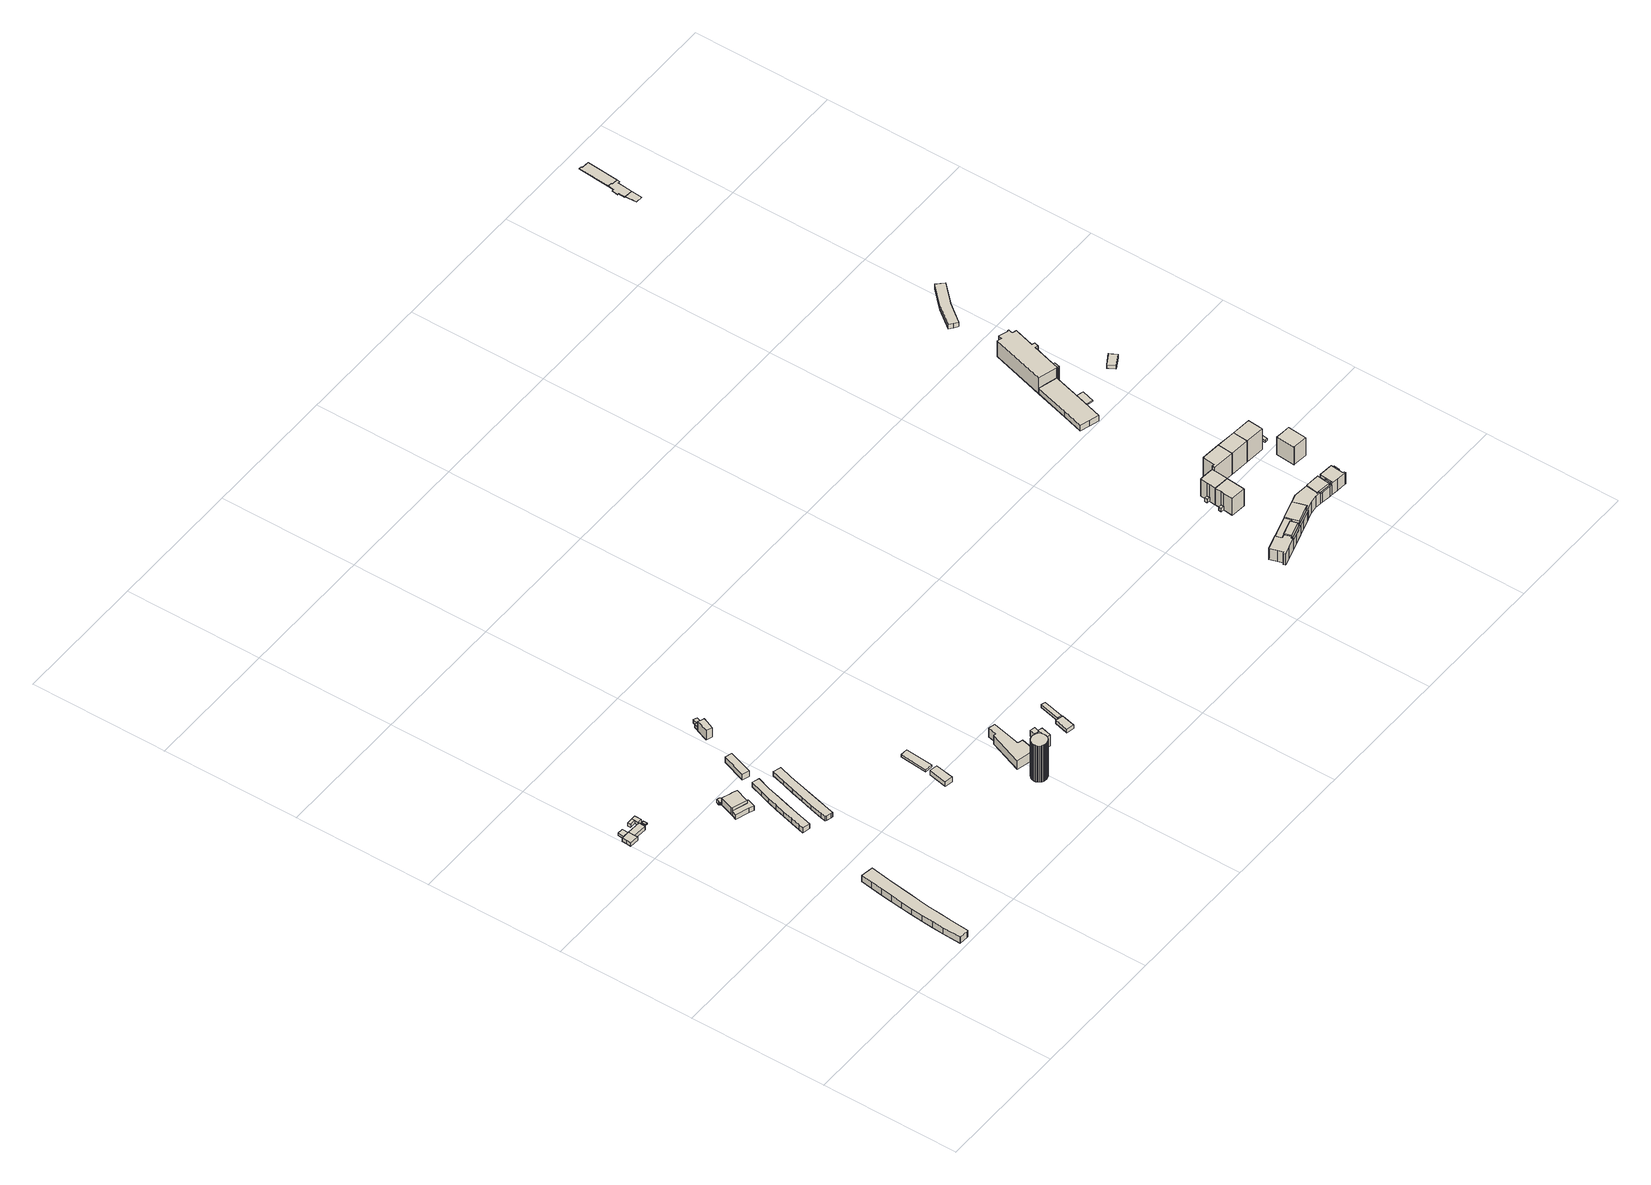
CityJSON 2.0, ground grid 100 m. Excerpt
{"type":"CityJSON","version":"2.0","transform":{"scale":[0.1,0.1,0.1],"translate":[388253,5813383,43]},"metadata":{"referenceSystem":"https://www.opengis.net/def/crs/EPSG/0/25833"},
"CityObjects":{
"building1":{"type":"Building","attributes":{"Gemeindeschluessel":"11000007","BezugspunktDach":"2200","function":"51009_1610","measuredHeight":5.39,"storeysAboveGround":0},"address":[{"country":"Germany","locality":"Berlin"}],"geometry":[{"type":"Solid","lod":"1","boundaries":[[[[0,1,2,3,4,5,6,7,8,9,10,11,12,13,14,15,16,17,18,19,20]],[[21,22,23,24,25,26,27,28,29,30,31,32,33,34,35,36,37,38,39,40,41]],[[21,41,20,19]],[[22,21,19,18]],[[23,22,18,17]],[[24,23,17,16]],[[25,24,16,15]],[[26,25,15,14]],[[27,26,14,13]],[[28,27,13,12]],[[29,28,12,11]],[[30,29,11,10]],[[31,30,10,9]],[[32,31,9,8]],[[33,32,8,7]],[[34,33,7,6]],[[35,34,6,5]],[[36,35,5,4]],[[37,36,4,3]],[[38,37,3,2]],[[39,38,2,1]],[[40,39,1,0]],[[41,40,0,20]]]]}]},
"building2":{"type":"Building","attributes":{"Gemeindeschluessel":"11000007","function":"31001_2081"},"address":[{"country":"Germany","locality":"Berlin","thoroughfareNumber":"26","thoroughfareName":"Priesterweg"}],"children":["building2-1","building2-2","building2-3"]},
"building2-1":{"type":"BuildingPart","attributes":{"BezugspunktDach":"2200","measuredHeight":3.33,"storeysAboveGround":1},"parents":["building2"],"geometry":[{"type":"MultiSurface","lod":"1","boundaries":[[[42,43,44,45,46,47,48,49,50]],[[51,52,53,54,55,56,57,58,59]],[[51,59,50,49]],[[52,51,49,48]],[[53,52,48,47]],[[54,53,47,46]],[[55,54,46,45],[60,61,62,54]],[[58,57,43,42]],[[59,58,42,50]],[[61,60,54,62]],[[56,55,45,44]],[[57,56,63,44,43]]]}]},
"building2-2":{"type":"BuildingPart","attributes":{"BezugspunktDach":"2200","measuredHeight":3.01,"storeysAboveGround":1},"parents":["building2"],"geometry":[{"type":"MultiSurface","lod":"1","boundaries":[[[64,65,66,67]],[[55,68,69,57]],[[55,57,67,66],[45,44,43,57,56,55]],[[68,55,66,65]],[[69,68,65,64]],[[57,69,64,67]],[[45,55,56,44]],[[56,57,43,44,63]]]}]},
"building2-3":{"type":"BuildingPart","attributes":{"BezugspunktDach":"2200","measuredHeight":2.1,"storeysAboveGround":1},"parents":["building2"],"geometry":[{"type":"Solid","lod":"1","boundaries":[[[[61,70,71,62]],[[72,73,60,54]],[[72,54,62,71]],[[73,72,71,70]],[[60,73,70,61]],[[60,61,62,54]]]]}]},
"building3":{"type":"Building","attributes":{"Gemeindeschluessel":"11000007","BezugspunktDach":"2200","function":"31001_2723","measuredHeight":2.55,"storeysAboveGround":1},"address":[{"country":"Germany","locality":"Berlin","thoroughfareNumber":"26 (1)","thoroughfareName":"Priesterweg"}],"geometry":[{"type":"Solid","lod":"1","boundaries":[[[[74,75,76,77]],[[78,79,80,81]],[[78,81,77,76]],[[79,78,76,75]],[[80,79,75,74]],[[81,80,74,77]]]]}]},
"building4":{"type":"Building","attributes":{"Gemeindeschluessel":"11000007","BezugspunktDach":"2200","function":"31001_2520","measuredHeight":1.07,"storeysAboveGround":1},"address":[{"country":"Germany","locality":"Berlin","thoroughfareNumber":"26 (3)","thoroughfareName":"Priesterweg"}],"geometry":[{"type":"Solid","lod":"1","boundaries":[[[[82,83,84,85]],[[86,87,88,89]],[[86,89,85,84]],[[87,86,84,83]],[[88,87,83,82]],[[89,88,82,85]]]]}]},
"building5":{"type":"Building","attributes":{"Gemeindeschluessel":"11000007","BezugspunktDach":"2200","function":"31001_2612","measuredHeight":2.53,"storeysAboveGround":1},"address":[{"country":"Germany","locality":"Berlin","thoroughfareNumber":"26 (2)","thoroughfareName":"Priesterweg"}],"geometry":[{"type":"Solid","lod":"1","boundaries":[[[[90,91,75,74,92]],[[80,79,93,94,95]],[[80,95,92,74]],[[79,80,74,75]],[[93,79,75,91]],[[94,93,91,90]],[[95,94,90,92]]]]}]},
"building6":{"type":"Building","attributes":{"name":"S-Bf.Priesterweg","Gemeindeschluessel":"11000007","function":"31001_3091"},"address":[{"country":"Germany","locality":"Berlin","thoroughfareNumber":"100","thoroughfareName":"S-Bhf. Priesterweg"}],"children":["building6-1","building6-2","building6-3"]},
"building6-1":{"type":"BuildingPart","attributes":{"BezugspunktDach":"2200","measuredHeight":6.94,"storeysAboveGround":2},"parents":["building6"],"geometry":[{"type":"MultiSurface","lod":"1","boundaries":[[[96,97,98,99,100,101,102,103,104,105,106,107]],[[108,109,110,111,112,113,114,115,116,117,118,119]],[[108,119,107,106]],[[109,108,106,105]],[[110,109,105,104]],[[111,120,121,104,103]],[[112,111,103,102]],[[113,112,102,101]],[[114,113,101,100]],[[115,114,100,99]],[[116,115,99,98]],[[122,123,98,97]],[[118,124,122,117,97,96]],[[125,126,124,127,96,107]],[[110,128,121,120,111]],[[117,116,123,122]],[[117,122,124,118]],[[119,118,127,124,126,125]]]}]},
"building6-2":{"type":"BuildingPart","attributes":{"BezugspunktDach":"2200","measuredHeight":2.76,"storeysAboveGround":2},"parents":["building6"],"geometry":[{"type":"Solid","lod":"1","boundaries":[[[[129,130,131,121,120,132,133,134,135,136,137,138]],[[139,140,141,142,143,144,111,110,145,146,147,148]],[[139,148,138,137]],[[140,139,137,136]],[[141,140,136,135]],[[142,141,135,134]],[[143,142,134,133]],[[144,143,133,132]],[[111,144,132,120]],[[145,110,121,131]],[[146,145,131,130]],[[147,146,130,129]],[[148,147,129,138]],[[110,111,120,121]]]]}]},
"building6-3":{"type":"BuildingPart","attributes":{"BezugspunktDach":"2200","measuredHeight":3.84,"storeysAboveGround":2},"parents":["building6"],"geometry":[{"type":"MultiSurface","lod":"1","boundaries":[[[149,150,151,123,124,126,152]],[[119,118,116,153,154,155,156]],[[119,156,152,126]],[[118,119,118,124]],[[116,118,117,116,123]],[[153,116,123,151]],[[154,153,151,150]],[[155,154,150,149]],[[156,155,149,152]],[[157,126,124,118,119]],[[123,116,117,122]],[[124,122,117,118]]]}]},
"building7":{"type":"Building","attributes":{"Gemeindeschluessel":"11000007","BezugspunktDach":"2200","function":"31001_3095","measuredHeight":4.2,"storeysAboveGround":1},"address":[{"country":"Germany","locality":"Berlin","thoroughfareNumber":"100 (3)","thoroughfareName":"S-Bhf. Priesterweg"}],"geometry":[{"type":"Solid","lod":"1","boundaries":[[[[158,159,160,161,162,163,164,165,166,167,168,169,170,171]],[[172,173,174,175,176,177,178,179,180,181,182,183,184,185]],[[172,185,171,170]],[[173,172,170,169]],[[174,173,169,168]],[[175,174,168,167]],[[176,175,167,166]],[[177,176,166,165]],[[178,177,165,164]],[[179,178,164,163]],[[180,179,163,162]],[[181,180,162,161]],[[182,181,161,160]],[[183,182,160,159]],[[184,183,159,158]],[[185,184,158,171]]]]}]},
"building8":{"type":"Building","attributes":{"Gemeindeschluessel":"11000007","BezugspunktDach":"2200","function":"31001_3095","measuredHeight":4.29,"storeysAboveGround":1},"address":[{"country":"Germany","locality":"Berlin","thoroughfareNumber":"100 (4)","thoroughfareName":"S-Bhf. Priesterweg"}],"geometry":[{"type":"Solid","lod":"1","boundaries":[[[[186,187,188,189,190,191,192,193,194,195,196,197,198,199,200,201,202,203]],[[204,205,206,207,208,209,210,211,212,213,214,215,216,217,218,219,220,221]],[[204,221,203,202]],[[205,204,202,201]],[[206,205,201,200]],[[207,206,200,199]],[[208,207,199,198]],[[209,208,198,197]],[[210,209,197,196]],[[211,210,196,195]],[[212,211,195,194]],[[213,212,194,193]],[[214,213,193,192]],[[215,214,192,191]],[[216,215,191,190]],[[217,216,190,189]],[[218,217,189,188]],[[219,218,188,187]],[[220,219,187,186]],[[221,220,186,203]]]]}]},
"building9":{"type":"Building","attributes":{"Gemeindeschluessel":"11000007","BezugspunktDach":"2200","function":"31001_2420","measuredHeight":4.66,"storeysAboveGround":1},"address":[{"country":"Germany","locality":"Berlin","thoroughfareNumber":"100 (2)","thoroughfareName":"S-Bhf. Priesterweg"}],"geometry":[{"type":"Solid","lod":"1","boundaries":[[[[222,223,224,225]],[[226,227,228,229]],[[226,229,225,224]],[[227,226,224,223]],[[228,227,223,222]],[[229,228,222,225]]]]}]},
"building10":{"type":"Building","attributes":{"name":"Stellwerk Pr","Gemeindeschluessel":"11000007","function":"31001_2423"},"address":[{"country":"Germany","locality":"Berlin","thoroughfareNumber":"100 (1)","thoroughfareName":"S-Bhf. Priesterweg"}],"children":["building10-1","building10-2"]},
"building10-1":{"type":"BuildingPart","attributes":{"BezugspunktDach":"2200","measuredHeight":9.11,"storeysAboveGround":2},"parents":["building10"],"geometry":[{"type":"MultiSurface","lod":"1","boundaries":[[[230,231,232,233,234,235]],[[236,237,238,239,240,241]],[[236,241,235,234]],[[237,236,234,233]],[[238,242,243,244,233,232]],[[239,238,232,231]],[[240,239,231,230]],[[241,240,230,235]],[[237,244,243,242,238]]]}]},
"building10-2":{"type":"BuildingPart","attributes":{"BezugspunktDach":"2200","measuredHeight":3.09,"storeysAboveGround":2},"parents":["building10"],"geometry":[{"type":"Solid","lod":"1","boundaries":[[[[242,245,246,247,248,243]],[[249,250,251,252,253,254]],[[249,254,243,248]],[[250,249,248,247]],[[251,250,247,246]],[[252,251,246,245]],[[253,252,245,242]],[[254,253,242,238,237,243]],[[243,237,238,242]]]]}]},
"building11":{"type":"Building","attributes":{"Gemeindeschluessel":"11000007","BezugspunktDach":"2200","function":"31001_2143","measuredHeight":4,"storeysAboveGround":1},"address":[{"country":"Germany","locality":"Berlin","thoroughfareNumber":"47 (10)","thoroughfareName":"Prellerweg"}],"geometry":[{"type":"Solid","lod":"1","boundaries":[[[[255,256,257,258]],[[259,260,261,262]],[[259,262,258,257]],[[260,259,257,256]],[[261,260,256,255]],[[262,261,255,258]]]]}]},
"building12":{"type":"Building","attributes":{"name":"Stellwerk Tst (Ruine)","Gemeindeschluessel":"11000007","BezugspunktDach":"2200","function":"31001_2423","measuredHeight":3.1,"storeysAboveGround":1},"address":[{"country":"Germany","locality":"Berlin","thoroughfareNumber":"47 (9)","thoroughfareName":"Prellerweg"}],"geometry":[{"type":"Solid","lod":"1","boundaries":[[[[263,264,265,266]],[[267,268,269,270]],[[267,270,266,265]],[[268,267,265,264]],[[269,268,264,263]],[[270,269,263,266]]]]}]},
"building13":{"type":"Building","attributes":{"Gemeindeschluessel":"11000007","BezugspunktDach":"2200","function":"51001_1001","measuredHeight":31.62,"storeysAboveGround":0},"address":[{"country":"Germany","locality":"Berlin"}],"geometry":[{"type":"Solid","lod":"1","boundaries":[[[[271,272,273,274,275,276,277,278,279,280,281,282,283,284,285,286,287,288,289,290,291,292,293,294,295,296,297,298,299,300,301,302,303,304,305,306,307,308,309,310,311,312]],[[313,314,315,316,317,318,319,320,321,322,323,324,325,326,327,328,329,330,331,332,333,334,335,336,337,338,339,340,341,342,343,344,345,346,347,348,349,350,351,352,353,354]],[[313,354,312,311]],[[314,313,311,310]],[[315,314,310,309]],[[316,315,309,308]],[[317,316,308,307]],[[318,317,307,306]],[[319,318,306,305]],[[320,319,305,304]],[[321,320,304,303]],[[322,321,303,302]],[[323,322,302,301]],[[324,323,301,300]],[[325,324,300,299]],[[326,325,299,298]],[[327,326,298,297]],[[328,327,297,296]],[[329,328,296,295]],[[330,329,295,294]],[[331,330,294,293]],[[332,331,293,292]],[[333,332,292,291]],[[334,333,291,290]],[[335,334,290,289]],[[336,335,289,288]],[[337,336,288,287]],[[338,337,287,286]],[[339,338,286,285]],[[340,339,285,284]],[[341,340,284,283]],[[342,341,283,282]],[[343,342,282,281]],[[344,343,281,280]],[[345,344,280,279]],[[346,345,279,278]],[[347,346,278,277]],[[348,347,277,276]],[[349,348,276,275]],[[350,349,275,274]],[[351,350,274,273]],[[352,351,273,272]],[[353,352,272,271]],[[354,353,271,312]]]]}]},
"building14":{"type":"Building","attributes":{"Gemeindeschluessel":"11000007","BezugspunktDach":"2200","function":"31001_2060","measuredHeight":7.66,"storeysAboveGround":1},"address":[{"country":"Germany","locality":"Berlin","thoroughfareNumber":"47 (1)","thoroughfareName":"Prellerweg"}],"geometry":[{"type":"Solid","lod":"1","boundaries":[[[[355,356,357,358,359,360,361,362]],[[363,364,365,366,367,368,369,370]],[[363,370,362,361]],[[364,363,361,360]],[[365,364,360,359]],[[366,365,359,358]],[[367,366,358,357]],[[368,367,357,356]],[[369,368,356,355]],[[370,369,355,362]]]]}]},
"building15":{"type":"Building","attributes":{"Gemeindeschluessel":"11000007","BezugspunktDach":"2200","function":"31001_2143","measuredHeight":9.65,"storeysAboveGround":1},"address":[{"country":"Germany","locality":"Berlin","thoroughfareNumber":"47 (7)","thoroughfareName":"Prellerweg"}],"geometry":[{"type":"Solid","lod":"1","boundaries":[[[[371,372,373,374]],[[375,376,377,378]],[[375,378,374,373]],[[376,375,373,372]],[[377,376,372,371]],[[378,377,371,374]]]]}]},
"building16":{"type":"Building","attributes":{"Gemeindeschluessel":"11000007","BezugspunktDach":"2200","function":"31001_2143","measuredHeight":5.62,"storeysAboveGround":1},"address":[{"country":"Germany","locality":"Berlin","thoroughfareNumber":"47 (8)","thoroughfareName":"Prellerweg"}],"geometry":[{"type":"Solid","lod":"1","boundaries":[[[[379,380,381,382,383,384]],[[385,386,387,388,389,390]],[[385,390,384,383]],[[386,385,383,382]],[[387,386,382,381]],[[388,387,381,380]],[[389,388,380,379]],[[390,389,379,384]]]]}]},
"building17":{"type":"Building","attributes":{"Gemeindeschluessel":"11000007","BezugspunktDach":"2200","function":"31001_2143","measuredHeight":2.93,"storeysAboveGround":1},"address":[{"country":"Germany","locality":"Berlin","thoroughfareNumber":"47 (5)","thoroughfareName":"Prellerweg"}],"geometry":[{"type":"Solid","lod":"1","boundaries":[[[[391,392,393,394]],[[395,396,397,398]],[[395,398,394,393]],[[396,395,393,392]],[[397,396,392,391]],[[398,397,391,394]]]]}]},
"building18":{"type":"Building","attributes":{"Gemeindeschluessel":"11000007","BezugspunktDach":"2200","function":"31001_2143","measuredHeight":2.64,"storeysAboveGround":1},"address":[{"country":"Germany","locality":"Berlin","thoroughfareNumber":"47 (6)","thoroughfareName":"Prellerweg"}],"geometry":[{"type":"Solid","lod":"1","boundaries":[[[[399,400,401,402]],[[403,404,405,406]],[[403,406,402,401]],[[404,403,401,400]],[[405,404,400,399]],[[406,405,399,402]]]]}]},
"building19":{"type":"Building","attributes":{"Gemeindeschluessel":"11000007","BezugspunktDach":"2200","function":"31001_1010","measuredHeight":12.1,"storeysAboveGround":2},"address":[{"country":"Germany","locality":"Berlin","thoroughfareNumber":"63","thoroughfareName":"Eythstraße"}],"geometry":[{"type":"Solid","lod":"1","boundaries":[[[[407,408,409,410,411,412,413,414,415,416,417,418,419]],[[420,421,422,423,424,425,426,427,428,429,430,431,432]],[[420,432,419,418]],[[421,420,418,417]],[[422,421,417,416]],[[423,422,416,415]],[[424,423,415,414]],[[425,424,414,413]],[[426,425,413,412]],[[427,426,412,411]],[[428,427,411,410]],[[429,428,410,409]],[[430,429,409,408]],[[431,430,408,407]],[[432,431,407,419]]]]}]},
"building20":{"type":"Building","attributes":{"Gemeindeschluessel":"11000007","function":"31001_1010"},"address":[{"country":"Germany","locality":"Berlin","thoroughfareNumber":"61","thoroughfareName":"Eythstraße"}],"children":["building20-1","building20-2","building20-3"]},
"building20-1":{"type":"BuildingPart","attributes":{"BezugspunktDach":"2200","measuredHeight":11.55,"storeysAboveGround":2},"parents":["building20"],"geometry":[{"type":"MultiSurface","lod":"1","boundaries":[[[433,434,435,436,437,438]],[[439,440,441,442,443,444]],[[439,444,438,437]],[[440,439,437,436]],[[441,440,436,435]],[[443,442,434,433]],[[444,443,433,438]],[[442,441,445,435,434,446]]]}]},
"building20-2":{"type":"BuildingPart","attributes":{"BezugspunktDach":"2200","measuredHeight":12.18,"storeysAboveGround":2},"parents":["building20"],"geometry":[{"type":"MultiSurface","lod":"1","boundaries":[[[447,448,449,450,451,452]],[[441,453,454,455,456,442]],[[435,434,452,451]],[[453,441,451,450]],[[454,453,450,449]],[[455,457,458,449,448]],[[456,455,448,447]],[[442,456,447,452]],[[441,442,434,435]],[[454,458,457,455]]]}]},
"building20-3":{"type":"BuildingPart","attributes":{"BezugspunktDach":"2200","measuredHeight":7.84,"storeysAboveGround":2},"parents":["building20"],"geometry":[{"type":"Solid","lod":"1","boundaries":[[[[459,460,461,462,458,457,463]],[[455,454,464,465,466,467,468]],[[455,468,463,457]],[[464,454,458,462]],[[465,464,462,461]],[[466,465,461,460]],[[467,466,460,459]],[[468,467,459,463]],[[455,457,458,454]]]]}]},
"building21":{"type":"Building","attributes":{"Gemeindeschluessel":"11000007","function":"31001_1010"},"address":[{"country":"Germany","locality":"Berlin","thoroughfareNumber":"59","thoroughfareName":"Eythstraße"}],"children":["building21-1","building21-2","building21-3"]},
"building21-1":{"type":"BuildingPart","attributes":{"BezugspunktDach":"2200","measuredHeight":12.31,"storeysAboveGround":2},"parents":["building21"],"geometry":[{"type":"MultiSurface","lod":"1","boundaries":[[[469,470,471,472,473,474,475,476]],[[477,478,479,480,481,482,440,439]],[[477,439,476,475]],[[478,477,475,474]],[[479,478,474,473]],[[480,479,473,472]],[[481,483,484,472,471]],[[485,486,481,487,481,471,470]],[[440,488,485,482,470,469]],[[439,440,469,476]],[[480,484,483,481]],[[482,487,481,486,485]],[[482,485,488,440]]]}]},
"building21-2":{"type":"BuildingPart","attributes":{"BezugspunktDach":"2200","measuredHeight":7.72,"storeysAboveGround":2},"parents":["building21"],"geometry":[{"type":"MultiSurface","lod":"1","boundaries":[[[489,490,486,488,491]],[[440,481,464,454,441]],[[440,441,491,488]],[[492,483,486,490]],[[454,464,490,489]],[[441,454,489,491]],[[481,482,485,486]],[[488,485,482,440]],[[464,481,483,492]]]}]},
"building21-3":{"type":"BuildingPart","attributes":{"BezugspunktDach":"2200","measuredHeight":7.64,"storeysAboveGround":2},"parents":["building21"],"geometry":[{"type":"MultiSurface","lod":"1","boundaries":[[[493,494,495,496,484,483,492]],[[481,480,497,498,499,465,464]],[[481,464,492,464,481,483]],[[497,480,484,496]],[[498,497,496,495]],[[499,498,495,494]],[[465,499,494,493]],[[464,465,493,492]],[[481,500,483,484,480]]]}]},
"building22":{"type":"Building","attributes":{"Gemeindeschluessel":"11000007","function":"31001_1010"},"address":[{"country":"Germany","locality":"Berlin","thoroughfareNumber":"62","thoroughfareName":"Eythstraße"}],"children":["building22-1","building22-2"]},
"building22-1":{"type":"BuildingPart","attributes":{"BezugspunktDach":"2200","measuredHeight":14.56,"storeysAboveGround":3},"parents":["building22"],"geometry":[{"type":"MultiSurface","lod":"1","boundaries":[[[501,502,503,504,505,506]],[[507,508,509,510,511,512]],[[507,512,506,505]],[[508,507,513,514,515,516,517,505,504]],[[509,508,504,503]],[[510,509,503,502]],[[511,510,502,501]],[[512,511,501,506]],[[517,516,515,514,513]]]}]},
"building22-2":{"type":"BuildingPart","attributes":{"BezugspunktDach":"2200","measuredHeight":3,"storeysAboveGround":3},"parents":["building22"],"geometry":[{"type":"Solid","lod":"1","boundaries":[[[[517,516,518,519]],[[520,515,514,521]],[[520,521,519,518]],[[515,520,518,516]],[[521,514,517,519]],[[515,516,517,514]]]]}]},
"building23":{"type":"Building","attributes":{"Gemeindeschluessel":"11000007","function":"31001_1010"},"address":[{"country":"Germany","locality":"Berlin","thoroughfareNumber":"64","thoroughfareName":"Eythstraße"}],"children":["building23-1","building23-2"]},
"building23-1":{"type":"BuildingPart","attributes":{"BezugspunktDach":"2200","measuredHeight":15.02,"storeysAboveGround":3},"parents":["building23"],"geometry":[{"type":"MultiSurface","lod":"1","boundaries":[[[522,523,524,525,526,527,528,529,530,531,532]],[[533,534,535,536,537,538,539,540,541,542,543]],[[533,543,532,531]],[[544,545,546,547,534,533,531,530]],[[535,534,530,529]],[[536,535,529,528]],[[537,536,528,527]],[[538,537,527,526]],[[539,538,526,525]],[[540,539,525,524]],[[541,540,524,523]],[[542,541,523,522]],[[543,542,522,532]],[[547,546,545,544]]]}]},
"building23-2":{"type":"BuildingPart","attributes":{"BezugspunktDach":"2200","measuredHeight":3,"storeysAboveGround":3},"parents":["building23"],"geometry":[{"type":"Solid","lod":"1","boundaries":[[[[545,544,548,549]],[[550,547,546,551]],[[550,551,549,548]],[[547,550,548,544]],[[551,546,545,549]],[[547,544,545,546]]]]}]},
"building24":{"type":"Building","attributes":{"Gemeindeschluessel":"11000007","BezugspunktDach":"2200","function":"31001_1010","measuredHeight":9.58,"storeysAboveGround":2},"address":[{"country":"Germany","locality":"Berlin","thoroughfareNumber":"57","thoroughfareName":"Eythstraße"}],"geometry":[{"type":"Solid","lod":"1","boundaries":[[[[552,553,554,555,556,557,558,559,560,561,562]],[[563,564,565,566,567,568,569,497,480,479,477]],[[563,477,562,561]],[[564,563,561,560]],[[565,564,560,559]],[[566,565,559,558]],[[567,566,558,557]],[[568,567,557,556]],[[569,568,556,555]],[[497,569,555,554]],[[480,497,554,553]],[[479,480,553,552]],[[477,479,552,562]]]]}]},
"building25":{"type":"Building","attributes":{"Gemeindeschluessel":"11000007","BezugspunktDach":"2200","function":"31001_1010","measuredHeight":18.14,"storeysAboveGround":5},"address":[{"country":"Germany","locality":"Berlin","thoroughfareNumber":"60","thoroughfareName":"Eythstraße"}],"geometry":[{"type":"Solid","lod":"1","boundaries":[[[[570,571,572,573,574,575]],[[576,577,578,579,580,581]],[[576,581,575,574]],[[577,576,574,573]],[[578,577,573,572]],[[579,578,572,571]],[[580,579,571,570]],[[581,580,570,575]]]]}]},
"building26":{"type":"Building","attributes":{"Gemeindeschluessel":"11000007","function":"31001_1010"},"address":[{"country":"Germany","locality":"Berlin","thoroughfareNumber":"55","thoroughfareName":"Eythstraße"}],"children":["building26-1","building26-2","building26-3"]},
"building26-1":{"type":"BuildingPart","attributes":{"BezugspunktDach":"2200","measuredHeight":12.28,"storeysAboveGround":2},"parents":["building26"],"geometry":[{"type":"MultiSurface","lod":"1","boundaries":[[[582,583,584,585,586,587,588,589]],[[590,564,591,592,593,594,566,565]],[[590,565,589,588]],[[564,590,588,587]],[[591,564,587,586]],[[592,591,586,585]],[[595,596,592,585,584]],[[594,597,595,593,584,583]],[[598,599,583,582]],[[565,566,582,589]],[[593,592,596,595]],[[593,595,597,594]],[[566,594,599,598]]]}]},
"building26-2":{"type":"BuildingPart","attributes":{"BezugspunktDach":"2200","measuredHeight":7.96,"storeysAboveGround":2},"parents":["building26"],"geometry":[{"type":"MultiSurface","lod":"1","boundaries":[[[600,601,602,596,597]],[[592,603,604,605,594]],[[603,592,596,602]],[[604,603,602,601]],[[605,604,601,600]],[[592,593,595,596]],[[594,597,595,593]],[[605,606,600,597,594]]]}]},
"building26-3":{"type":"BuildingPart","attributes":{"BezugspunktDach":"2200","measuredHeight":8.47,"storeysAboveGround":2},"parents":["building26"],"geometry":[{"type":"MultiSurface","lod":"1","boundaries":[[[607,608,609,610,598,611]],[[566,605,612,613,614,567]],[[566,567,611,598]],[[600,597,594,599,610]],[[612,605,610,609]],[[613,612,609,608]],[[614,613,608,607]],[[567,614,607,611]],[[566,598,599,594]],[[605,615,594,597,600]]]}]},
"building27":{"type":"Building","attributes":{"Gemeindeschluessel":"11000007","BezugspunktDach":"2200","function":"31001_1010","measuredHeight":18.23,"storeysAboveGround":5},"address":[{"country":"Germany","locality":"Berlin","thoroughfareNumber":"58","thoroughfareName":"Eythstraße"}],"geometry":[{"type":"Solid","lod":"1","boundaries":[[[[616,617,571,570]],[[618,619,620,621]],[[618,621,570,571]],[[619,618,571,617]],[[620,619,617,616]],[[621,620,616,570]]]]}]},
"building28":{"type":"Building","attributes":{"Gemeindeschluessel":"11000007","function":"31001_1010"},"address":[{"country":"Germany","locality":"Berlin","thoroughfareNumber":"53","thoroughfareName":"Eythstraße"}],"children":["building28-1","building28-2","building28-3"]},
"building28-1":{"type":"BuildingPart","attributes":{"BezugspunktDach":"2200","measuredHeight":12.18,"storeysAboveGround":2},"parents":["building28"],"geometry":[{"type":"MultiSurface","lod":"1","boundaries":[[[622,623,624,625,626,627,628,629,630,631,632,633,634,635]],[[605,604,636,603,637,638,639,640,641,642,643,644,645,612]],[[605,612,635,634]],[[604,605,634,633]],[[636,604,633,632]],[[603,636,632,631]],[[637,646,647,631,630]],[[638,637,630,629]],[[639,638,629,628],[639,648,649,638]],[[640,639,628,627]],[[641,640,627,626]],[[642,641,626,625]],[[643,642,625,624]],[[644,643,624,623]],[[645,644,623,622]],[[612,645,622,635]],[[647,646,637,603]],[[648,639,638,649]]]}]},
"building28-2":{"type":"BuildingPart","attributes":{"BezugspunktDach":"2200","measuredHeight":7.43,"storeysAboveGround":2},"parents":["building28"],"geometry":[{"type":"Solid","lod":"1","boundaries":[[[[650,651,649,648]],[[638,652,653,639]],[[652,638,649,651]],[[653,652,651,650]],[[639,653,650,648]],[[648,649,638,639]]]]}]},
"building28-3":{"type":"BuildingPart","attributes":{"BezugspunktDach":"2200","measuredHeight":7.43,"storeysAboveGround":2},"parents":["building28"],"geometry":[{"type":"Solid","lod":"1","boundaries":[[[[647,646,654,655]],[[591,637,603,592]],[[591,592,655,654]],[[637,591,654,646]],[[592,603,647,655]],[[603,637,646,647]]]]}]},
"building29":{"type":"Building","attributes":{"Gemeindeschluessel":"11000007","BezugspunktDach":"2200","function":"31001_1010","measuredHeight":18.08,"storeysAboveGround":4},"address":[{"country":"Germany","locality":"Berlin","thoroughfareNumber":"56","thoroughfareName":"Eythstraße"}],"geometry":[{"type":"Solid","lod":"1","boundaries":[[[[656,657,658,659,617,616]],[[660,661,662,663,664,665]],[[660,665,616,617]],[[661,660,617,659]],[[662,661,659,658]],[[663,662,658,657]],[[664,663,657,656]],[[665,664,656,616]]]]}]},
"building30":{"type":"Building","attributes":{"Gemeindeschluessel":"11000007","BezugspunktDach":"2200","function":"31001_2143","measuredHeight":6.16,"storeysAboveGround":1},"address":[{"country":"Germany","locality":"Berlin","thoroughfareNumber":"76C (3)","thoroughfareName":"Bessemerstraße"}],"geometry":[{"type":"Solid","lod":"1","boundaries":[[[[666,667,668,669,670,671,672,673]],[[674,675,676,677,678,679,680,681]],[[674,681,673,672]],[[675,674,672,671]],[[676,675,671,670]],[[677,676,670,669]],[[678,677,669,668]],[[679,678,668,667]],[[680,679,667,666]],[[681,680,666,673]]]]}]},
"building31":{"type":"Building","attributes":{"Gemeindeschluessel":"11000007","BezugspunktDach":"2200","function":"31001_1010","measuredHeight":15.78,"storeysAboveGround":4},"address":[{"country":"Germany","locality":"Berlin","thoroughfareNumber":"54","thoroughfareName":"Eythstraße"}],"geometry":[{"type":"Solid","lod":"1","boundaries":[[[[682,683,684,685,686,687]],[[688,689,690,691,692,693]],[[688,693,687,686]],[[689,688,686,685]],[[690,689,685,684]],[[691,690,684,683]],[[692,691,683,682]],[[693,692,682,687]]]]}]},
"building32":{"type":"Building","attributes":{"Gemeindeschluessel":"11000007","BezugspunktDach":"2200","function":"31001_2463","measuredHeight":1.43,"storeysAboveGround":1},"address":[{"country":"Germany","locality":"Berlin","thoroughfareNumber":"76C (7)","thoroughfareName":"Bessemerstraße"}],"geometry":[{"type":"Solid","lod":"1","boundaries":[[[[694,695,696,697,698,699]],[[700,701,702,703,704,705]],[[700,705,699,698]],[[701,700,698,697]],[[702,701,697,696]],[[703,702,696,695]],[[704,703,695,694]],[[705,704,694,699]]]]}]},
"building33":{"type":"Building","attributes":{"Gemeindeschluessel":"11000007","BezugspunktDach":"2200","function":"51009_1610","measuredHeight":1.96,"storeysAboveGround":0},"address":[{"country":"Germany","locality":"Berlin"}],"geometry":[{"type":"Solid","lod":"1","boundaries":[[[[706,707,708,709]],[[710,711,712,713]],[[710,713,709,708]],[[711,710,708,707]],[[712,711,707,706]],[[713,712,706,709]]]]}]},
"building34":{"type":"Building","attributes":{"Gemeindeschluessel":"11000007","function":"31001_2020"},"address":[{"country":"Germany","locality":"Berlin","thoroughfareNumber":"76C","thoroughfareName":"Bessemerstraße"}],"children":["building34-1","building34-2"]},
"building34-1":{"type":"BuildingPart","attributes":{"BezugspunktDach":"2200","measuredHeight":13.57,"storeysAboveGround":3},"parents":["building34"],"geometry":[{"type":"MultiSurface","lod":"1","boundaries":[[[714,715,716,717,718,719,720,721,722,723,724,725,726,727,728,729,730]],[[731,732,733,734,735,736,737,738,739,740,741,742,743,744,745,746,747]],[[731,747,730,729]],[[732,731,729,728]],[[733,732,728,727]],[[734,733,727,726]],[[735,734,726,725]],[[736,735,725,724]],[[737,736,724,723]],[[738,737,723,722]],[[739,738,722,721]],[[740,739,721,720]],[[741,740,720,719]],[[742,741,719,718]],[[743,742,718,717]],[[748,749,750,751,744,743,717,716]],[[745,744,716,715]],[[746,745,715,714]],[[747,746,714,730]],[[751,750,749,748]]]}]},
"building34-2":{"type":"BuildingPart","attributes":{"BezugspunktDach":"2200","measuredHeight":13.02,"storeysAboveGround":3},"parents":["building34"],"geometry":[{"type":"Solid","lod":"1","boundaries":[[[[752,753,749,748]],[[750,754,755,751]],[[754,750,749,753]],[[755,754,753,752]],[[751,755,752,748]],[[750,751,748,749]]]]}]},
"building35":{"type":"Building","attributes":{"Gemeindeschluessel":"11000007","BezugspunktDach":"2200","function":"51009_1611","measuredHeight":2.95,"storeysAboveGround":0},"address":[{"country":"Germany","locality":"Berlin"}],"geometry":[{"type":"Solid","lod":"1","boundaries":[[[[756,757,758,759]],[[760,761,762,763]],[[760,763,759,758]],[[761,760,758,757]],[[762,761,757,756]],[[763,762,756,759]]]]}]},
"building36":{"type":"Building","attributes":{"Gemeindeschluessel":"11000007","BezugspunktDach":"2200","function":"31001_2143","measuredHeight":4.19,"storeysAboveGround":1},"address":[{"country":"Germany","locality":"Berlin","thoroughfareNumber":"42B (3)","thoroughfareName":"Bessemerstraße"}],"geometry":[{"type":"Solid","lod":"1","boundaries":[[[[764,765,766,767,768,769,770]],[[771,772,773,774,775,776,777]],[[771,777,770,769]],[[772,771,769,768]],[[773,772,768,767]],[[774,773,767,766]],[[775,774,766,765]],[[776,775,765,764]],[[777,776,764,770]]]]}]},
"building37":{"type":"Building","attributes":{"name":"Stellwerk Tfw","Gemeindeschluessel":"11000007","function":"31001_2423"},"address":[{"country":"Germany","locality":"Berlin","thoroughfareNumber":"49 (7)","thoroughfareName":"Prellerweg"}],"children":["building37-1","building37-2","building37-3"]},
"building37-1":{"type":"BuildingPart","attributes":{"BezugspunktDach":"2200","measuredHeight":0.2,"storeysAboveGround":2},"parents":["building37"],"geometry":[{"type":"Solid","lod":"1","boundaries":[[[[778,779,780,781,782,783,784,785,786,787,788,789,790,791,792,793,794]],[[795,796,797,798,799,800,801,802,803,804,805,806,807,808,809,810,811]],[[795,811,794,793]],[[796,795,793,792]],[[797,796,792,791]],[[798,797,791,790]],[[799,798,790,789]],[[800,799,789,788]],[[801,800,788,787]],[[802,801,787,786]],[[803,802,786,785]],[[804,803,785,784]],[[805,804,784,783]],[[806,805,783,782]],[[807,806,782,781]],[[808,807,781,780]],[[809,808,780,779]],[[810,809,779,778]],[[811,810,778,794]]]]}]},
"building37-2":{"type":"BuildingPart","attributes":{"BezugspunktDach":"2200","measuredHeight":0.41,"storeysAboveGround":2},"parents":["building37"],"geometry":[{"type":"Solid","lod":"1","boundaries":[[[[812,813,814,815,816,817,818,819]],[[820,821,822,823,824,825,826,827]],[[820,827,819,818]],[[821,820,818,817]],[[822,821,817,816]],[[823,822,816,815]],[[824,823,815,814]],[[825,824,814,813]],[[826,825,813,812]],[[827,826,812,819]]]]}]},
"building37-3":{"type":"BuildingPart","attributes":{"BezugspunktDach":"2200","measuredHeight":0.176,"storeysAboveGround":2},"parents":["building37"],"geometry":[{"type":"Solid","lod":"1","boundaries":[[[[781,782,783,780]],[[805,806,807,808]],[[805,808,780,783]],[[806,805,783,782]],[[807,806,782,781]],[[808,807,781,780]]]]}]}
},
"vertices":[
[458,8,112],[520,4,112],[527,4,112],[538,134,112],[547,224,112],[556,313,112],[567,402,112],[579,491,112],[592,579,112],[605,668,112],[627,800,112],[538,815,112],[525,731,112],[512,647,112],[501,563,112],[490,479,112],[481,395,112],[472,310,112],[465,226,112],[458,141,112],[453,8,112],[458,141,58],[465,226,58],[472,310,58],[481,395,58],[490,479,58],[501,563,58],[512,647,58],[525,731,58],[538,815,58],[627,800,58],[605,668,58],[592,579,58],[579,491,58],[567,402,58],[556,313,58],[547,224,58],[538,134,58],[527,4,58],[520,4,58],[458,8,58],[453,8,58],
[69,2179,31],[70,2201,31],[71,2212,31],[74,2249,31],[30,2251,31],[30,2249,31],[7,2251,31],[5,2217,31],[2,2183,31],[5,2217,3],[7,2251,3],[30,2249,3],[30,2251,3],[74,2249,3],[71,2212,3],[70,2201,3],[69,2179,3],[2,2183,3],[73,2249,3],[73,2249,24],[30,2251,24],[71,2212,19],
[170,2195,33],[173,2243,33],[74,2249,33],[70,2201,33],[173,2243,3],[170,2195,3],
[76,2299,24],[34,2302,24],[34,2302,3],[76,2299,3],
[178,2279,30],[178,2302,30],[134,2302,30],[133,2279,30],[134,2302,4],[178,2302,4],[178,2279,4],[133,2279,4],
[212,2210,19],[213,2239,19],[199,2240,19],[198,2211,19],[199,2240,8],[213,2239,8],[212,2210,8],[198,2211,8],
[209,2251,30],[209,2302,30],[178,2251,30],[209,2302,4],[209,2251,4],[178,2251,4],
[682,1789,80],[685,1795,80],[688,1806,80],[716,1885,80],[718,1891,80],[696,1899,80],[685,1903,80],[669,1908,80],[610,1930,80],[607,1923,80],[576,1833,80],[574,1826,80],[576,1833,18],[607,1923,18],[610,1930,18],[669,1908,18],[685,1903,18],[696,1899,18],[718,1891,18],[716,1885,18],[688,1806,18],[685,1795,18],[682,1789,18],[574,1826,18],[669,1908,45],[610,1930,45],[685,1795,57],[688,1806,57],[682,1789,57],[574,1826,49],[574,1826,57],[682,1789,28],[610,1930,36],
[602,1941,45],[604,1937,45],[607,1933,45],[677,1932,45],[635,1946,45],[634,1951,45],[632,1957,45],[629,1962,45],[608,1968,45],[601,1945,45],[608,1968,18],[629,1962,18],[632,1957,18],[634,1951,18],[635,1946,18],[677,1932,18],[607,1933,18],[604,1937,18],[602,1941,18],[601,1945,18],
[655,1753,57],[688,1741,57],[708,1799,57],[560,1786,57],[708,1799,18],[688,1741,18],[655,1753,18],[560,1786,18],[574,1826,27],
[725,1346,100],[756,1464,100],[780,1553,100],[806,1642,100],[831,1731,100],[864,1828,100],[814,1845,100],[783,1752,100],[760,1680,100],[738,1608,100],[718,1536,100],[698,1463,100],[679,1390,100],[670,1360,100],[679,1390,58],[698,1463,58],[718,1536,58],[738,1608,58],[760,1680,58],[783,1752,58],[814,1845,58],[864,1828,58],[831,1731,58],[806,1642,58],[780,1553,58],[756,1464,58],[725,1346,58],[670,1360,58],
[847,1304,95],[881,1294,95],[892,1292,95],[902,1330,95],[925,1418,95],[948,1506,95],[972,1594,95],[996,1682,95],[1025,1780,95],[1015,1783,95],[981,1793,95],[970,1796,95],[941,1698,95],[916,1610,95],[891,1522,95],[867,1434,95],[844,1345,95],[836,1307,95],[844,1345,57],[867,1434,57],[891,1522,57],[916,1610,57],[941,1698,57],[970,1796,57],[981,1793,57],[1015,1783,57],[1025,1780,57],[996,1682,57],[972,1594,57],[948,1506,57],[925,1418,57],[902,1330,57],[892,1292,57],[881,1294,57],[847,1304,57],[836,1307,57],
[882,1915,101],[944,2095,101],[895,2107,101],[832,1933,101],[895,2107,54],[944,2095,54],[882,1915,54],[832,1933,54],
[1029,2301,135],[1064,2388,135],[1061,2389,135],[1023,2404,135],[1020,2406,135],[985,2318,135],[1020,2406,54],[1023,2404,54],[1061,2389,54],[1064,2388,54],[1029,2301,54],[985,2318,54],[1061,2389,82],[1023,2404,82],[1023,2404,75],
[1087,2459,82],[1061,2469,82],[1048,2434,82],[1035,2438,82],[1035,2438,51],[1048,2434,51],[1061,2469,51],[1087,2459,51],[1061,2389,51],[1023,2404,51],
[1594,889,69],[1619,1023,69],[1563,1034,69],[1536,900,69],[1563,1034,28],[1619,1023,28],[1594,889,28],[1536,900,28],
[1625,1067,47],[1643,1268,47],[1589,1272,47],[1569,1072,47],[1589,1272,27],[1643,1268,27],[1625,1067,27],[1569,1072,27],
[1899,474,339],[1901,466,339],[1905,459,339],[1910,452,339],[1916,445,339],[1922,440,339],[1930,436,339],[1938,433,339],[1946,432,339],[1955,431,339],[1964,432,339],[1972,435,339],[1980,439,339],[1987,444,339],[1993,450,339],[1998,456,339],[2002,464,339],[2005,471,339],[2006,479,339],[2007,488,339],[2006,496,339],[2003,504,339],[2000,511,339],[1996,518,339],[1990,524,339],[1984,530,339],[1977,534,339],[1970,537,339],[1962,539,339],[1954,540,339],[1952,540,339],[1943,539,339],[1936,538,339],[1928,535,339],[1921,530,339],[1915,525,339],[1909,519,339],[1905,513,339],[1901,505,339],[1899,498,339],[1898,490,339],[1898,482,339],[1898,490,23],[1899,498,23],[1901,505,23],[1905,513,23],[1909,519,23],[1915,525,23],[1921,530,23],[1928,535,23],[1936,538,23],[1943,539,23],[1952,540,23],[1954,540,23],[1962,539,23],[1970,537,23],[1977,534,23],[1984,530,23],[1990,524,23],[1996,518,23],[2000,511,23],[2003,504,23],[2006,496,23],[2007,488,23],[2006,479,23],[2005,471,23],[2002,464,23],[1998,456,23],[1993,450,23],[1987,444,23],[1980,439,23],[1972,435,23],[1964,432,23],[1955,431,23],[1946,432,23],[1938,433,23],[1930,436,23],[1922,440,23],[1916,445,23],[1910,452,23],[1905,459,23],[1901,466,23],[1899,474,23],[1898,482,23],
[2057,597,99],[2084,707,99],[2047,717,99],[2097,927,99],[2048,938,99],[2032,873,99],[2015,877,99],[1920,628,99],[2015,877,23],[2032,873,23],[2048,938,23],[2097,927,23],[2047,717,23],[2084,707,23],[2057,597,23],[1920,628,23],
[2205,584,120],[2223,659,120],[2192,667,120],[2172,591,120],[2192,667,24],[2223,659,24],[2205,584,24],[2172,591,24],
[2199,694,70],[2213,690,70],[2231,685,70],[2241,728,70],[2205,736,70],[2195,695,70],[2205,736,23],[2241,728,23],[2231,685,23],[2213,690,23],[2199,694,23],[2195,695,23],
[2412,554,53],[2436,656,53],[2383,669,53],[2357,567,53],[2383,669,24],[2436,656,24],[2412,554,24],[2357,567,24],
[2439,667,50],[2475,814,50],[2445,823,50],[2409,674,50],[2445,823,23],[2475,814,23],[2439,667,23],[2409,674,23],
[4321,379,130],[4332,341,130],[4320,337,130],[4325,320,130],[4386,339,130],[4460,360,130],[4456,374,130],[4470,378,130],[4458,419,130],[4455,427,130],[4427,419,130],[4413,466,130],[4305,433,130],[4413,466,32],[4427,419,32],[4455,427,32],[4458,419,32],[4470,378,32],[4456,374,32],[4460,360,32],[4386,339,32],[4325,320,32],[4320,337,32],[4332,341,32],[4321,379,32],[4305,433,32],
[4427,419,124],[4455,427,124],[4564,459,124],[4593,468,124],[4579,515,124],[4413,466,124],[4579,515,31],[4593,468,31],[4564,459,31],[4455,427,31],[4427,419,31],[4413,466,31],[4564,459,81],[4455,427,53],
[4463,402,141],[4470,378,141],[4579,409,141],[4572,434,141],[4564,459,141],[4455,427,141],[4572,434,31],[4579,409,31],[4470,378,31],[4463,402,31],[4470,378,110],[4579,409,110],
[4460,360,110],[4520,378,110],[4595,401,110],[4592,413,110],[4456,374,110],[4592,413,31],[4595,401,31],[4520,378,31],[4460,360,31],[4456,374,31],
[4593,468,132],[4594,467,132],[4609,418,132],[4729,454,132],[4743,459,132],[4729,507,132],[4714,555,132],[4579,515,132],[4714,555,31],[4729,507,31],[4743,459,31],[4729,454,31],[4609,418,31],[4594,467,31],[4609,418,108],[4729,454,108],[4594,467,109],[4609,418,109],[4595,464,31],[4593,468,109],
[4579,409,109],[4592,413,109],[4564,459,109],[4592,413,108],
[4595,401,108],[4648,416,108],[4716,436,108],[4733,441,108],[4733,441,31],[4716,436,31],[4648,416,31],[4609,418,62],
[4596,831,178],[4609,968,178],[4499,978,178],[4495,932,178],[4493,911,178],[4486,840,178],[4493,911,33],[4495,932,33],[4499,978,33],[4609,968,33],[4596,831,33],[4486,840,33],[4493,911,61],[4493,911,34],[4495,932,34],[4495,932,64],[4493,911,64],
[4472,934,64],[4470,914,64],[4472,934,34],[4470,914,34],
[4514,977,180],[4594,969,180],[4609,968,180],[4618,1069,180],[4619,1089,180],[4605,1090,180],[4525,1097,180],[4510,1098,180],[4506,1047,180],[4504,1026,180],[4499,978,180],[4504,1026,31],[4506,1047,31],[4510,1098,31],[4525,1097,31],[4605,1090,31],[4619,1089,31],[4618,1069,31],[4609,968,31],[4594,969,31],[4514,977,31],[4499,978,31],[4506,1047,66],[4504,1026,66],[4504,1026,36],[4506,1047,36],
[4482,1049,66],[4480,1028,66],[4482,1049,36],[4480,1028,36],
[4743,459,127],[4729,454,127],[4733,441,127],[4786,457,127],[4842,463,127],[4884,459,127],[4885,471,127],[4873,473,127],[4884,564,127],[4776,574,127],[4714,555,127],[4776,574,31],[4884,564,31],[4873,473,31],[4885,471,31],[4884,459,31],[4842,463,31],[4786,457,31],
[4780,1054,209],[4790,1165,209],[4648,1177,209],[4639,1087,209],[4619,1089,209],[4618,1069,209],[4619,1089,28],[4639,1087,28],[4648,1177,28],[4790,1165,28],[4780,1054,28],[4618,1069,28],
[4885,471,133],[4978,461,133],[4983,508,133],[4984,513,133],[4989,555,133],[4884,564,133],[4878,518,133],[4873,473,133],[4878,518,31],[4989,555,31],[4984,513,31],[4983,508,31],[4978,461,31],[4983,508,111],[4984,513,111],[4978,461,111],[4885,471,116],[4978,461,116],
[4991,460,111],[5005,458,111],[5010,511,111],[5010,511,31],[5005,458,31],[4991,460,31],[4991,460,72],
[4905,457,116],[4973,450,116],[4990,448,116],[4991,460,116],[4884,459,116],[4990,448,31],[4973,450,31],[4905,457,31],[4985,460,31],
[4922,1042,209],[4932,1152,209],[4790,1165,27],[4932,1152,27],[4922,1042,27],[4780,1054,27],
[5043,443,129],[5114,436,129],[5118,435,129],[5119,445,129],[5106,446,129],[5110,490,129],[5111,499,129],[5115,543,129],[5014,552,129],[5010,511,129],[5009,500,129],[5005,458,129],[4991,460,129],[4990,448,129],[5009,500,31],[5014,552,31],[5115,543,31],[5111,499,31],[5110,490,31],[5106,446,31],[5119,445,31],[5118,435,31],[5114,436,31],[5043,443,31],[5014,552,105],[5010,511,105],[5111,499,105],[5115,543,105],
[5138,497,105],[5142,541,105],[5142,541,31],[5138,497,31],
[4989,555,105],[4984,513,105],
[5063,1029,209],[5065,1052,209],[5070,1114,209],[5072,1139,209],[4932,1152,28],[5072,1139,28],[5070,1114,28],[5065,1052,28],[5063,1029,28],[4922,1042,28],
[4611,2013,75],[4680,1993,75],[4724,2145,75],[4794,2393,75],[4726,2412,75],[4658,2431,75],[4586,2185,75],[4542,2033,75],[4586,2185,27],[4658,2431,27],[4726,2412,27],[4794,2393,27],[4724,2145,27],[4680,1993,27],[4611,2013,27],[4542,2033,27],
[5070,789,184],[5176,779,184],[5188,919,184],[5133,923,184],[5078,928,184],[5066,789,184],[5078,928,31],[5133,923,31],[5188,919,31],[5176,779,31],[5070,789,31],[5066,789,31],
[4764,2130,35],[4797,2121,35],[4811,2167,35],[4824,2214,35],[4769,2230,35],[4742,2136,35],[4769,2230,26],[4824,2214,26],[4811,2167,26],[4797,2121,26],[4764,2130,26],[4742,2136,26],
[5141,1045,53],[5147,1107,53],[5125,1109,53],[5119,1047,53],[5125,1109,33],[5147,1107,33],[5141,1045,33],[5119,1047,33],
[4794,2393,162],[4799,2391,162],[4801,2396,162],[4812,2436,162],[4861,2606,162],[4883,2599,162],[4892,2631,162],[4871,2638,162],[4914,2786,162],[4883,2795,162],[4891,2826,162],[4882,2830,162],[4879,2826,162],[4815,2848,162],[4807,2820,162],[4773,2830,162],[4658,2431,162],[4773,2830,26],[4807,2820,26],[4815,2848,26],[4879,2826,26],[4882,2830,26],[4891,2826,26],[4883,2795,26],[4914,2786,26],[4871,2638,26],[4892,2631,26],[4883,2599,26],[4861,2606,26],[4812,2436,26],[4801,2396,26],[4799,2391,26],[4794,2393,26],[4658,2431,26],[4801,2396,158],[4812,2436,158],[4812,2436,28],[4801,2396,28],
[4816,2392,158],[4827,2432,158],[4827,2432,28],[4816,2392,28],
[5112,2172,55],[5198,2219,55],[5169,2271,55],[5084,2223,55],[5169,2271,25],[5198,2219,25],[5112,2172,25],[5084,2223,25],
[4820,3195,62],[4847,3175,62],[4951,3312,62],[5080,3442,62],[5033,3489,62],[4902,3358,62],[4793,3216,62],[4902,3358,25],[5033,3489,25],[5080,3442,25],[4951,3312,25],[4847,3175,25],[4820,3195,25],[4793,3216,25],
[4582,5562,9],[4578,5515,9],[4585,5514,9],[4588,5432,9],[4639,5429,9],[4646,5509,9],[4655,5619,9],[4670,5617,9],[4672,5640,9],[4692,5873,9],[4636,5878,9],[4636,5886,9],[4619,5888,9],[4597,5653,9],[4593,5608,9],[4577,5610,9],[4572,5563,9],[4577,5610,7],[4593,5608,7],[4597,5653,7],[4619,5888,7],[4636,5886,7],[4636,5878,7],[4692,5873,7],[4672,5640,7],[4670,5617,7],[4655,5619,7],[4646,5509,7],[4639,5429,7],[4588,5432,7],[4585,5514,7],[4578,5515,7],[4582,5562,7],[4572,5563,7],
[4627,5651,10],[4627,5644,10],[4672,5640,10],[4692,5873,10],[4636,5878,10],[4636,5886,10],[4619,5888,10],[4597,5653,10],[4619,5888,5],[4636,5886,5],[4636,5878,5],[4692,5873,5],[4672,5640,5],[4627,5644,5],[4627,5651,5],[4597,5653,5]
]}
